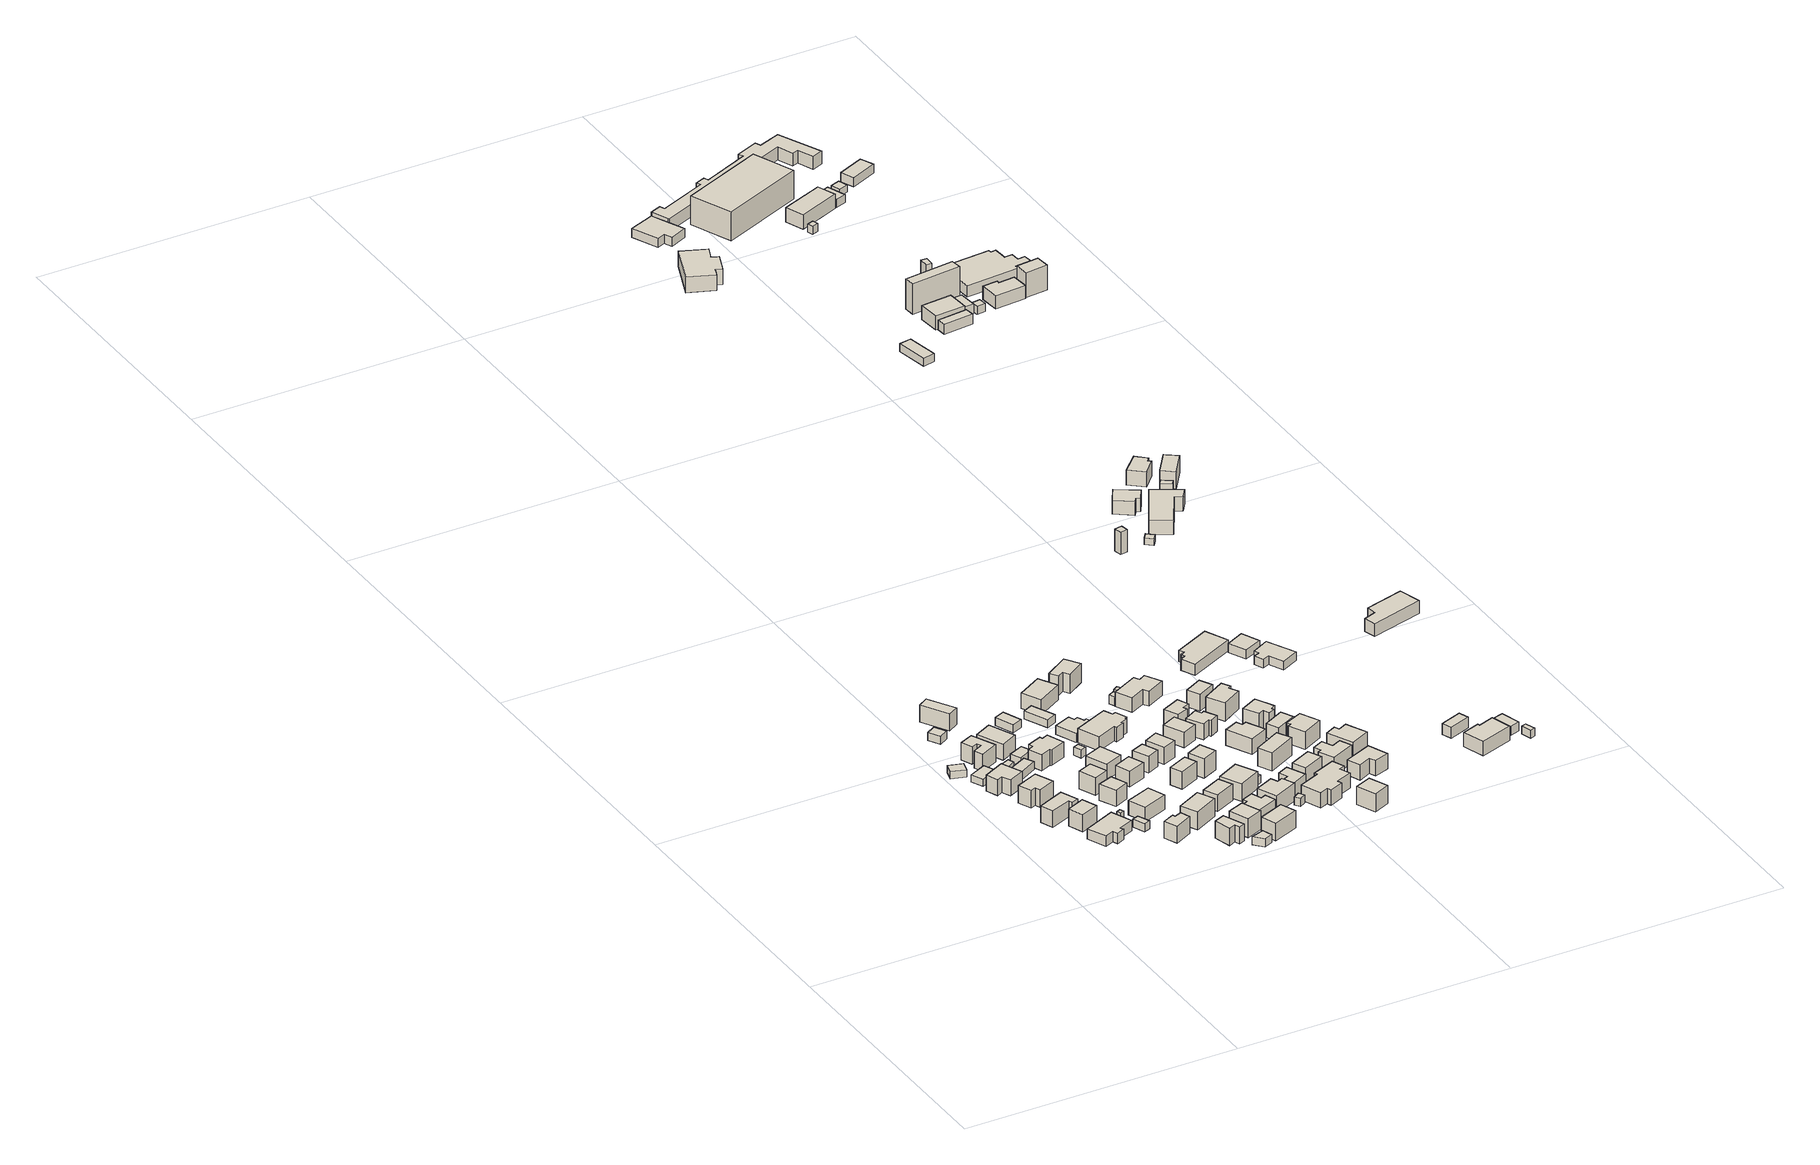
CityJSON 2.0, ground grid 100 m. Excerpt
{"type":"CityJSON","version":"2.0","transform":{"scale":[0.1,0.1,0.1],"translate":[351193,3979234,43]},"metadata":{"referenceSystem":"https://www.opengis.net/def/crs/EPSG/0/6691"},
"CityObjects":{
"building1":{"type":"Building","attributes":{"measuredHeight":2.7},"geometry":[{"type":"Solid","lod":"1","boundaries":[[[[0,1,2,3]],[[2,4,5,3]],[[1,6,4,2]],[[0,7,6,1]],[[3,5,7,0]],[[4,6,7,5]]]]}]},
"building2":{"type":"Building","attributes":{"measuredHeight":7.2},"geometry":[{"type":"Solid","lod":"1","boundaries":[[[[8,9,10,11,12,13]],[[12,14,15,13]],[[11,16,14,12]],[[10,17,16,11]],[[9,18,17,10]],[[8,19,18,9]],[[13,15,19,8]],[[14,16,17,18,19,15]]]]}]},
"building3":{"type":"Building","attributes":{"measuredHeight":2.7},"geometry":[{"type":"Solid","lod":"1","boundaries":[[[[20,21,22,23]],[[22,24,25,23]],[[21,26,24,22]],[[20,27,26,21]],[[23,25,27,20]],[[24,26,27,25]]]]}]},
"building4":{"type":"Building","attributes":{"measuredHeight":7.7},"geometry":[{"type":"Solid","lod":"1","boundaries":[[[[28,29,30,31,32,33]],[[32,34,35,33]],[[31,36,34,32]],[[30,37,36,31]],[[29,38,37,30]],[[28,39,38,29]],[[33,35,39,28]],[[34,36,37,38,39,35]]]]}]},
"building5":{"type":"Building","attributes":{"measuredHeight":7.2},"geometry":[{"type":"Solid","lod":"1","boundaries":[[[[40,41,42,43]],[[42,44,45,43]],[[41,46,44,42]],[[40,47,46,41]],[[43,45,47,40]],[[44,46,47,45]]]]}]},
"building6":{"type":"Building","attributes":{"measuredHeight":7.9},"geometry":[{"type":"Solid","lod":"1","boundaries":[[[[48,49,50,51,52,53]],[[52,54,55,53]],[[51,56,54,52]],[[50,57,56,51]],[[49,58,57,50]],[[48,59,58,49]],[[53,55,59,48]],[[54,56,57,58,59,55]]]]}]},
"building7":{"type":"Building","attributes":{"measuredHeight":5},"geometry":[{"type":"Solid","lod":"1","boundaries":[[[[60,61,62,63,64,65,66,67]],[[66,68,69,67]],[[65,70,68,66]],[[64,71,70,65]],[[63,72,71,64]],[[62,73,72,63]],[[61,74,73,62]],[[60,75,74,61]],[[67,69,75,60]],[[68,70,71,72,73,74,75,69]]]]}]},
"building8":{"type":"Building","attributes":{"measuredHeight":7.9},"geometry":[{"type":"Solid","lod":"1","boundaries":[[[[76,77,78,79,80,81,82,83]],[[82,84,85,83]],[[81,86,84,82]],[[80,87,86,81]],[[79,88,87,80]],[[78,89,88,79]],[[77,90,89,78]],[[76,91,90,77]],[[83,85,91,76]],[[84,86,87,88,89,90,91,85]]]]}]},
"building9":{"type":"Building","attributes":{"measuredHeight":3},"geometry":[{"type":"Solid","lod":"1","boundaries":[[[[92,93,94,95]],[[94,96,97,95]],[[93,98,96,94]],[[92,99,98,93]],[[95,97,99,92]],[[96,98,99,97]]]]}]},
"building10":{"type":"Building","attributes":{"measuredHeight":3},"geometry":[{"type":"Solid","lod":"1","boundaries":[[[[100,101,102,103]],[[102,104,105,103]],[[101,106,104,102]],[[100,107,106,101]],[[103,105,107,100]],[[104,106,107,105]]]]}]},
"building11":{"type":"Building","attributes":{"measuredHeight":3},"geometry":[{"type":"Solid","lod":"1","boundaries":[[[[108,109,110,111]],[[110,112,113,111]],[[109,114,112,110]],[[108,115,114,109]],[[111,113,115,108]],[[112,114,115,113]]]]}]},
"building12":{"type":"Building","attributes":{"measuredHeight":3},"geometry":[{"type":"Solid","lod":"1","boundaries":[[[[116,117,118,119]],[[118,120,121,119]],[[117,122,120,118]],[[116,123,122,117]],[[119,121,123,116]],[[120,122,123,121]]]]}]},
"building13":{"type":"Building","attributes":{"measuredHeight":3},"geometry":[{"type":"Solid","lod":"1","boundaries":[[[[124,125,126,127]],[[126,128,129,127]],[[125,130,128,126]],[[124,131,130,125]],[[127,129,131,124]],[[128,130,131,129]]]]}]},
"building14":{"type":"Building","attributes":{"measuredHeight":8.2},"geometry":[{"type":"Solid","lod":"1","boundaries":[[[[132,133,134,135]],[[134,136,137,135]],[[133,138,136,134]],[[132,139,138,133]],[[135,137,139,132]],[[136,138,139,137]]]]}]},
"building15":{"type":"Building","attributes":{"measuredHeight":7.3},"geometry":[{"type":"Solid","lod":"1","boundaries":[[[[140,141,142,143]],[[142,144,145,143]],[[141,146,144,142]],[[140,147,146,141]],[[143,145,147,140]],[[144,146,147,145]]]]}]},
"building16":{"type":"Building","attributes":{"measuredHeight":3},"geometry":[{"type":"Solid","lod":"1","boundaries":[[[[148,149,150,151]],[[150,152,153,151]],[[149,154,152,150]],[[148,155,154,149]],[[151,153,155,148]],[[152,154,155,153]]]]}]},
"building17":{"type":"Building","attributes":{"measuredHeight":6.3},"geometry":[{"type":"Solid","lod":"1","boundaries":[[[[156,157,158,159,160,161]],[[160,162,163,161]],[[159,164,162,160]],[[158,165,164,159]],[[157,166,165,158]],[[156,167,166,157]],[[161,163,167,156]],[[162,164,165,166,167,163]]]]}]},
"building18":{"type":"Building","attributes":{"measuredHeight":6.1},"geometry":[{"type":"Solid","lod":"1","boundaries":[[[[168,169,170,171]],[[170,172,173,171]],[[169,174,172,170]],[[168,175,174,169]],[[171,173,175,168]],[[172,174,175,173]]]]}]},
"building19":{"type":"Building","attributes":{"measuredHeight":7.3},"geometry":[{"type":"Solid","lod":"1","boundaries":[[[[176,177,178,179]],[[178,180,181,179]],[[177,182,180,178]],[[176,183,182,177]],[[179,181,183,176]],[[180,182,183,181]]]]}]},
"building20":{"type":"Building","attributes":{"measuredHeight":8},"geometry":[{"type":"Solid","lod":"1","boundaries":[[[[184,185,186,187]],[[186,188,189,187]],[[185,190,188,186]],[[184,191,190,185]],[[187,189,191,184]],[[188,190,191,189]]]]}]},
"building21":{"type":"Building","attributes":{"measuredHeight":7.8},"geometry":[{"type":"Solid","lod":"1","boundaries":[[[[192,193,194,195,196,197,198,199,200,201]],[[200,202,203,201]],[[199,204,202,200]],[[198,205,204,199]],[[197,206,205,198]],[[196,207,206,197]],[[195,208,207,196]],[[194,209,208,195]],[[193,210,209,194]],[[192,211,210,193]],[[201,203,211,192]],[[202,204,205,206,207,208,209,210,211,203]]]]}]},
"building22":{"type":"Building","attributes":{"measuredHeight":6.4},"geometry":[{"type":"Solid","lod":"1","boundaries":[[[[212,213,214,215,216,217]],[[216,218,219,217]],[[215,220,218,216]],[[214,221,220,215]],[[213,222,221,214]],[[212,223,222,213]],[[217,219,223,212]],[[218,220,221,222,223,219]]]]}]},
"building23":{"type":"Building","attributes":{"measuredHeight":7.5},"geometry":[{"type":"Solid","lod":"1","boundaries":[[[[224,225,226,227]],[[226,228,229,227]],[[225,230,228,226]],[[224,231,230,225]],[[227,229,231,224]],[[228,230,231,229]]]]}]},
"building24":{"type":"Building","attributes":{"measuredHeight":3},"geometry":[{"type":"Solid","lod":"1","boundaries":[[[[232,233,234,235]],[[234,236,237,235]],[[233,238,236,234]],[[232,239,238,233]],[[235,237,239,232]],[[236,238,239,237]]]]}]},
"building25":{"type":"Building","attributes":{"measuredHeight":5.8},"geometry":[{"type":"Solid","lod":"1","boundaries":[[[[240,241,242,243]],[[242,244,245,243]],[[241,246,244,242]],[[240,247,246,241]],[[243,245,247,240]],[[244,246,247,245]]]]}]},
"building26":{"type":"Building","attributes":{"measuredHeight":3},"geometry":[{"type":"Solid","lod":"1","boundaries":[[[[248,249,250,251]],[[250,252,253,251]],[[249,254,252,250]],[[248,255,254,249]],[[251,253,255,248]],[[252,254,255,253]]]]}]},
"building27":{"type":"Building","attributes":{"measuredHeight":5.8},"geometry":[{"type":"Solid","lod":"1","boundaries":[[[[256,257,258,259]],[[258,260,261,259]],[[257,262,260,258]],[[256,263,262,257]],[[259,261,263,256]],[[260,262,263,261]]]]}]},
"building28":{"type":"Building","attributes":{"measuredHeight":3},"geometry":[{"type":"Solid","lod":"1","boundaries":[[[[264,265,266,267]],[[266,268,269,267]],[[265,270,268,266]],[[264,271,270,265]],[[267,269,271,264]],[[268,270,271,269]]]]}]},
"building29":{"type":"Building","attributes":{"measuredHeight":7},"geometry":[{"type":"Solid","lod":"1","boundaries":[[[[272,273,274,275]],[[274,276,277,275]],[[273,278,276,274]],[[272,279,278,273]],[[275,277,279,272]],[[276,278,279,277]]]]}]},
"building30":{"type":"Building","attributes":{"measuredHeight":3},"geometry":[{"type":"Solid","lod":"1","boundaries":[[[[280,281,282,283]],[[282,284,285,283]],[[281,286,284,282]],[[280,287,286,281]],[[283,285,287,280]],[[284,286,287,285]]]]}]},
"building31":{"type":"Building","attributes":{"measuredHeight":6.1},"geometry":[{"type":"Solid","lod":"1","boundaries":[[[[288,289,290,291]],[[290,292,293,291]],[[289,294,292,290]],[[288,295,294,289]],[[291,293,295,288]],[[292,294,295,293]]]]}]},
"building32":{"type":"Building","attributes":{"measuredHeight":7.4},"geometry":[{"type":"Solid","lod":"1","boundaries":[[[[296,297,298,299]],[[298,300,301,299]],[[297,302,300,298]],[[296,303,302,297]],[[299,301,303,296]],[[300,302,303,301]]]]}]},
"building33":{"type":"Building","attributes":{"measuredHeight":7.9},"geometry":[{"type":"Solid","lod":"1","boundaries":[[[[304,305,306,307]],[[306,308,309,307]],[[305,310,308,306]],[[304,311,310,305]],[[307,309,311,304]],[[308,310,311,309]]]]}]},
"building34":{"type":"Building","attributes":{"measuredHeight":7.3},"geometry":[{"type":"Solid","lod":"1","boundaries":[[[[312,313,314,315]],[[314,316,317,315]],[[313,318,316,314]],[[312,319,318,313]],[[315,317,319,312]],[[316,318,319,317]]]]}]},
"building35":{"type":"Building","attributes":{"measuredHeight":3.4},"geometry":[{"type":"Solid","lod":"1","boundaries":[[[[320,321,322,323,324,325,326,327,328,329]],[[328,330,331,329]],[[327,332,330,328]],[[326,333,332,327]],[[325,334,333,326]],[[324,335,334,325]],[[323,336,335,324]],[[322,337,336,323]],[[321,338,337,322]],[[320,339,338,321]],[[329,331,339,320]],[[330,332,333,334,335,336,337,338,339,331]]]]}]},
"building36":{"type":"Building","attributes":{"measuredHeight":7.4},"geometry":[{"type":"Solid","lod":"1","boundaries":[[[[340,341,342,343,344,345,346,347]],[[346,348,349,347]],[[345,350,348,346]],[[344,351,350,345]],[[343,352,351,344]],[[342,353,352,343]],[[341,354,353,342]],[[340,355,354,341]],[[347,349,355,340]],[[348,350,351,352,353,354,355,349]]]]}]},
"building37":{"type":"Building","attributes":{"measuredHeight":7.2},"geometry":[{"type":"Solid","lod":"1","boundaries":[[[[356,357,358,359,360,361,362,363,364,365,366,367]],[[366,368,369,367]],[[365,370,368,366]],[[364,371,370,365]],[[363,372,371,364]],[[362,373,372,363]],[[361,374,373,362]],[[360,375,374,361]],[[359,376,375,360]],[[358,377,376,359]],[[357,378,377,358]],[[356,379,378,357]],[[367,369,379,356]],[[368,370,371,372,373,374,375,376,377,378,379,369]]]]}]},
"building38":{"type":"Building","attributes":{"measuredHeight":7.6},"geometry":[{"type":"Solid","lod":"1","boundaries":[[[[380,381,382,383]],[[382,384,385,383]],[[381,386,384,382]],[[380,387,386,381]],[[383,385,387,380]],[[384,386,387,385]]]]}]},
"building39":{"type":"Building","attributes":{"measuredHeight":6.4},"geometry":[{"type":"Solid","lod":"1","boundaries":[[[[388,389,390,391]],[[390,392,393,391]],[[389,394,392,390]],[[388,395,394,389]],[[391,393,395,388]],[[392,394,395,393]]]]}]},
"building40":{"type":"Building","attributes":{"measuredHeight":8.6},"geometry":[{"type":"Solid","lod":"1","boundaries":[[[[396,397,398,399]],[[398,400,401,399]],[[397,402,400,398]],[[396,403,402,397]],[[399,401,403,396]],[[400,402,403,401]]]]}]},
"building41":{"type":"Building","attributes":{"measuredHeight":7.6},"geometry":[{"type":"Solid","lod":"1","boundaries":[[[[404,405,406,407]],[[406,408,409,407]],[[405,410,408,406]],[[404,411,410,405]],[[407,409,411,404]],[[408,410,411,409]]]]}]},
"building42":{"type":"Building","attributes":{"measuredHeight":7.7},"geometry":[{"type":"Solid","lod":"1","boundaries":[[[[412,413,414,415,416,417]],[[416,418,419,417]],[[415,420,418,416]],[[414,421,420,415]],[[413,422,421,414]],[[412,423,422,413]],[[417,419,423,412]],[[418,420,421,422,423,419]]]]}]},
"building43":{"type":"Building","attributes":{"measuredHeight":3},"geometry":[{"type":"Solid","lod":"1","boundaries":[[[[424,425,426,427]],[[426,428,429,427]],[[425,430,428,426]],[[424,431,430,425]],[[427,429,431,424]],[[428,430,431,429]]]]}]},
"building44":{"type":"Building","attributes":{"measuredHeight":3},"geometry":[{"type":"Solid","lod":"1","boundaries":[[[[432,433,434,435]],[[434,436,437,435]],[[433,438,436,434]],[[432,439,438,433]],[[435,437,439,432]],[[436,438,439,437]]]]}]},
"building45":{"type":"Building","attributes":{"measuredHeight":8},"geometry":[{"type":"Solid","lod":"1","boundaries":[[[[440,441,442,443,444,445]],[[444,446,447,445]],[[443,448,446,444]],[[442,449,448,443]],[[441,450,449,442]],[[440,451,450,441]],[[445,447,451,440]],[[446,448,449,450,451,447]]]]}]},
"building46":{"type":"Building","attributes":{"measuredHeight":5.7},"geometry":[{"type":"Solid","lod":"1","boundaries":[[[[452,453,454,455]],[[454,456,457,455]],[[453,458,456,454]],[[452,459,458,453]],[[455,457,459,452]],[[456,458,459,457]]]]}]},
"building47":{"type":"Building","attributes":{"measuredHeight":3.3},"geometry":[{"type":"Solid","lod":"1","boundaries":[[[[460,461,462,463]],[[462,464,465,463]],[[461,466,464,462]],[[460,467,466,461]],[[463,465,467,460]],[[464,466,467,465]]]]}]},
"building48":{"type":"Building","attributes":{"measuredHeight":7.1},"geometry":[{"type":"Solid","lod":"1","boundaries":[[[[468,469,470,471,472,473]],[[472,474,475,473]],[[471,476,474,472]],[[470,477,476,471]],[[469,478,477,470]],[[468,479,478,469]],[[473,475,479,468]],[[474,476,477,478,479,475]]]]}]},
"building49":{"type":"Building","attributes":{"measuredHeight":4},"geometry":[{"type":"Solid","lod":"1","boundaries":[[[[480,481,482,483]],[[482,484,485,483]],[[481,486,484,482]],[[480,487,486,481]],[[483,485,487,480]],[[484,486,487,485]]]]}]},
"building50":{"type":"Building","attributes":{"measuredHeight":6},"geometry":[{"type":"Solid","lod":"1","boundaries":[[[[488,489,490,491,492,493]],[[492,494,495,493]],[[491,496,494,492]],[[490,497,496,491]],[[489,498,497,490]],[[488,499,498,489]],[[493,495,499,488]],[[494,496,497,498,499,495]]]]}]},
"building51":{"type":"Building","attributes":{"measuredHeight":7.6},"geometry":[{"type":"Solid","lod":"1","boundaries":[[[[500,501,502,503,504,505,506,507]],[[506,508,509,507]],[[505,510,508,506]],[[504,511,510,505]],[[503,512,511,504]],[[502,513,512,503]],[[501,514,513,502]],[[500,515,514,501]],[[507,509,515,500]],[[508,510,511,512,513,514,515,509]]]]}]},
"building52":{"type":"Building","attributes":{"measuredHeight":5.9},"geometry":[{"type":"Solid","lod":"1","boundaries":[[[[516,517,518,519,520,521,522,523]],[[522,524,525,523]],[[521,526,524,522]],[[520,527,526,521]],[[519,528,527,520]],[[518,529,528,519]],[[517,530,529,518]],[[516,531,530,517]],[[523,525,531,516]],[[524,526,527,528,529,530,531,525]]]]}]},
"building53":{"type":"Building","attributes":{"measuredHeight":8.4},"geometry":[{"type":"Solid","lod":"1","boundaries":[[[[532,533,534,535,536,537,538,539,540,541,542,543]],[[542,544,545,543]],[[541,546,544,542]],[[540,547,546,541]],[[539,548,547,540]],[[538,549,548,539]],[[537,550,549,538]],[[536,551,550,537]],[[535,552,551,536]],[[534,553,552,535]],[[533,554,553,534]],[[532,555,554,533]],[[543,545,555,532]],[[544,546,547,548,549,550,551,552,553,554,555,545]]]]}]},
"building54":{"type":"Building","attributes":{"measuredHeight":7.2},"geometry":[{"type":"Solid","lod":"1","boundaries":[[[[556,557,558,559]],[[558,560,561,559]],[[557,562,560,558]],[[556,563,562,557]],[[559,561,563,556]],[[560,562,563,561]]]]}]},
"building55":{"type":"Building","attributes":{"measuredHeight":7.6},"geometry":[{"type":"Solid","lod":"1","boundaries":[[[[564,565,566,567]],[[566,568,569,567]],[[565,570,568,566]],[[564,571,570,565]],[[567,569,571,564]],[[568,570,571,569]]]]}]},
"building56":{"type":"Building","attributes":{"measuredHeight":7.3},"geometry":[{"type":"Solid","lod":"1","boundaries":[[[[572,573,574,575,576,577]],[[576,578,579,577]],[[575,580,578,576]],[[574,581,580,575]],[[573,582,581,574]],[[572,583,582,573]],[[577,579,583,572]],[[578,580,581,582,583,579]]]]}]},
"building57":{"type":"Building","attributes":{"measuredHeight":7.6},"geometry":[{"type":"Solid","lod":"1","boundaries":[[[[584,585,586,587]],[[586,588,589,587]],[[585,590,588,586]],[[584,591,590,585]],[[587,589,591,584]],[[588,590,591,589]]]]}]},
"building58":{"type":"Building","attributes":{"measuredHeight":2.9},"geometry":[{"type":"Solid","lod":"1","boundaries":[[[[592,593,594,595]],[[594,596,597,595]],[[593,598,596,594]],[[592,599,598,593]],[[595,597,599,592]],[[596,598,599,597]]]]}]},
"building59":{"type":"Building","attributes":{"measuredHeight":6.2},"geometry":[{"type":"Solid","lod":"1","boundaries":[[[[600,601,602,603]],[[602,604,605,603]],[[601,606,604,602]],[[600,607,606,601]],[[603,605,607,600]],[[604,606,607,605]]]]}]},
"building60":{"type":"Building","attributes":{"measuredHeight":7.8},"geometry":[{"type":"Solid","lod":"1","boundaries":[[[[608,609,610,611,612,613]],[[612,614,615,613]],[[611,616,614,612]],[[610,617,616,611]],[[609,618,617,610]],[[608,619,618,609]],[[613,615,619,608]],[[614,616,617,618,619,615]]]]}]},
"building61":{"type":"Building","attributes":{"measuredHeight":8.2},"geometry":[{"type":"Solid","lod":"1","boundaries":[[[[620,621,622,623,624,625,626,627]],[[626,628,629,627]],[[625,630,628,626]],[[624,631,630,625]],[[623,632,631,624]],[[622,633,632,623]],[[621,634,633,622]],[[620,635,634,621]],[[627,629,635,620]],[[628,630,631,632,633,634,635,629]]]]}]},
"building62":{"type":"Building","attributes":{"measuredHeight":8.3},"geometry":[{"type":"Solid","lod":"1","boundaries":[[[[636,637,638,639,640,641,642,643]],[[642,644,645,643]],[[641,646,644,642]],[[640,647,646,641]],[[639,648,647,640]],[[638,649,648,639]],[[637,650,649,638]],[[636,651,650,637]],[[643,645,651,636]],[[644,646,647,648,649,650,651,645]]]]}]},
"building63":{"type":"Building","attributes":{"measuredHeight":5.3},"geometry":[{"type":"Solid","lod":"1","boundaries":[[[[652,653,654,655]],[[654,656,657,655]],[[653,658,656,654]],[[652,659,658,653]],[[655,657,659,652]],[[656,658,659,657]]]]}]},
"building64":{"type":"Building","attributes":{"measuredHeight":8.4},"geometry":[{"type":"Solid","lod":"1","boundaries":[[[[660,661,662,663,664,665]],[[664,666,667,665]],[[663,668,666,664]],[[662,669,668,663]],[[661,670,669,662]],[[660,671,670,661]],[[665,667,671,660]],[[666,668,669,670,671,667]]]]}]},
"building65":{"type":"Building","attributes":{"measuredHeight":6.9},"geometry":[{"type":"Solid","lod":"1","boundaries":[[[[672,673,674,675,676,677]],[[676,678,679,677]],[[675,680,678,676]],[[674,681,680,675]],[[673,682,681,674]],[[672,683,682,673]],[[677,679,683,672]],[[678,680,681,682,683,679]]]]}]},
"building66":{"type":"Building","attributes":{"measuredHeight":7.8},"geometry":[{"type":"Solid","lod":"1","boundaries":[[[[684,685,686,687,688,689]],[[688,690,691,689]],[[687,692,690,688]],[[686,693,692,687]],[[685,694,693,686]],[[684,695,694,685]],[[689,691,695,684]],[[690,692,693,694,695,691]]]]}]},
"building67":{"type":"Building","attributes":{"measuredHeight":5.6},"geometry":[{"type":"Solid","lod":"1","boundaries":[[[[696,697,698,699,700,701,702,703]],[[702,704,705,703]],[[701,706,704,702]],[[700,707,706,701]],[[699,708,707,700]],[[698,709,708,699]],[[697,710,709,698]],[[696,711,710,697]],[[703,705,711,696]],[[704,706,707,708,709,710,711,705]]]]}]},
"building68":{"type":"Building","attributes":{"measuredHeight":4.1},"geometry":[{"type":"Solid","lod":"1","boundaries":[[[[712,713,714,715]],[[714,716,717,715]],[[713,718,716,714]],[[712,719,718,713]],[[715,717,719,712]],[[716,718,719,717]]]]}]},
"building69":{"type":"Building","attributes":{"measuredHeight":3.5},"geometry":[{"type":"Solid","lod":"1","boundaries":[[[[720,721,722,723,724,725,726,727]],[[726,728,729,727]],[[725,730,728,726]],[[724,731,730,725]],[[723,732,731,724]],[[722,733,732,723]],[[721,734,733,722]],[[720,735,734,721]],[[727,729,735,720]],[[728,730,731,732,733,734,735,729]]]]}]},
"building70":{"type":"Building","attributes":{"measuredHeight":4.9},"geometry":[{"type":"Solid","lod":"1","boundaries":[[[[736,737,738,739]],[[738,740,741,739]],[[737,742,740,738]],[[736,743,742,737]],[[739,741,743,736]],[[740,742,743,741]]]]}]},
"building71":{"type":"Building","attributes":{"measuredHeight":7.4},"geometry":[{"type":"Solid","lod":"1","boundaries":[[[[744,745,746,747,748,749]],[[748,750,751,749]],[[747,752,750,748]],[[746,753,752,747]],[[745,754,753,746]],[[744,755,754,745]],[[749,751,755,744]],[[750,752,753,754,755,751]]]]}]},
"building72":{"type":"Building","attributes":{"measuredHeight":8.3},"geometry":[{"type":"Solid","lod":"1","boundaries":[[[[756,757,758,759]],[[758,760,761,759]],[[757,762,760,758]],[[756,763,762,757]],[[759,761,763,756]],[[760,762,763,761]]]]}]},
"building73":{"type":"Building","attributes":{"measuredHeight":4.1},"geometry":[{"type":"Solid","lod":"1","boundaries":[[[[764,765,766,767]],[[766,768,769,767]],[[765,770,768,766]],[[764,771,770,765]],[[767,769,771,764]],[[768,770,771,769]]]]}]},
"building74":{"type":"Building","attributes":{"measuredHeight":3},"geometry":[{"type":"Solid","lod":"1","boundaries":[[[[772,773,774,775]],[[774,776,777,775]],[[773,778,776,774]],[[772,779,778,773]],[[775,777,779,772]],[[776,778,779,777]]]]}]},
"building75":{"type":"Building","attributes":{"measuredHeight":2.5},"geometry":[{"type":"Solid","lod":"1","boundaries":[[[[780,781,782,783]],[[782,784,785,783]],[[781,786,784,782]],[[780,787,786,781]],[[783,785,787,780]],[[784,786,787,785]]]]}]},
"building76":{"type":"Building","attributes":{"measuredHeight":7.2},"geometry":[{"type":"Solid","lod":"1","boundaries":[[[[788,789,790,791,792,793]],[[792,794,795,793]],[[791,796,794,792]],[[790,797,796,791]],[[789,798,797,790]],[[788,799,798,789]],[[793,795,799,788]],[[794,796,797,798,799,795]]]]}]},
"building77":{"type":"Building","attributes":{"measuredHeight":7.9},"geometry":[{"type":"Solid","lod":"1","boundaries":[[[[800,801,802,803,804,805]],[[804,806,807,805]],[[803,808,806,804]],[[802,809,808,803]],[[801,810,809,802]],[[800,811,810,801]],[[805,807,811,800]],[[806,808,809,810,811,807]]]]}]},
"building78":{"type":"Building","attributes":{"measuredHeight":6},"geometry":[{"type":"Solid","lod":"1","boundaries":[[[[812,813,814,815,816,817]],[[816,818,819,817]],[[815,820,818,816]],[[814,821,820,815]],[[813,822,821,814]],[[812,823,822,813]],[[817,819,823,812]],[[818,820,821,822,823,819]]]]}]},
"building79":{"type":"Building","attributes":{"measuredHeight":7.9},"geometry":[{"type":"Solid","lod":"1","boundaries":[[[[824,825,826,827,828,829,830,831]],[[830,832,833,831]],[[829,834,832,830]],[[828,835,834,829]],[[827,836,835,828]],[[826,837,836,827]],[[825,838,837,826]],[[824,839,838,825]],[[831,833,839,824]],[[832,834,835,836,837,838,839,833]]]]}]},
"building80":{"type":"Building","attributes":{"measuredHeight":7.7},"geometry":[{"type":"Solid","lod":"1","boundaries":[[[[840,841,842,843,844,845]],[[844,846,847,845]],[[843,848,846,844]],[[842,849,848,843]],[[841,850,849,842]],[[840,851,850,841]],[[845,847,851,840]],[[846,848,849,850,851,847]]]]}]},
"building81":{"type":"Building","attributes":{"measuredHeight":3.1},"geometry":[{"type":"Solid","lod":"1","boundaries":[[[[852,853,854,855]],[[854,856,857,855]],[[853,858,856,854]],[[852,859,858,853]],[[855,857,859,852]],[[856,858,859,857]]]]}]},
"building82":{"type":"Building","attributes":{"measuredHeight":3.4},"geometry":[{"type":"Solid","lod":"1","boundaries":[[[[860,861,862,863,864,865,866,867]],[[866,868,869,867]],[[865,870,868,866]],[[864,871,870,865]],[[863,872,871,864]],[[862,873,872,863]],[[861,874,873,862]],[[860,875,874,861]],[[867,869,875,860]],[[868,870,871,872,873,874,875,869]]]]}]},
"building83":{"type":"Building","attributes":{"measuredHeight":3},"geometry":[{"type":"Solid","lod":"1","boundaries":[[[[876,877,878,879]],[[878,880,881,879]],[[877,882,880,878]],[[876,883,882,877]],[[879,881,883,876]],[[880,882,883,881]]]]}]},
"building84":{"type":"Building","attributes":{"measuredHeight":6.3},"geometry":[{"type":"Solid","lod":"1","boundaries":[[[[884,885,886,887]],[[886,888,889,887]],[[885,890,888,886]],[[884,891,890,885]],[[887,889,891,884]],[[888,890,891,889]]]]}]},
"building85":{"type":"Building","attributes":{"measuredHeight":4.2},"geometry":[{"type":"Solid","lod":"1","boundaries":[[[[892,893,894,895]],[[894,896,897,895]],[[893,898,896,894]],[[892,899,898,893]],[[895,897,899,892]],[[896,898,899,897]]]]}]},
"building86":{"type":"Building","attributes":{"measuredHeight":7.7},"geometry":[{"type":"Solid","lod":"1","boundaries":[[[[900,901,902,903]],[[902,904,905,903]],[[901,906,904,902]],[[900,907,906,901]],[[903,905,907,900]],[[904,906,907,905]]]]}]},
"building87":{"type":"Building","attributes":{"measuredHeight":10.7},"geometry":[{"type":"Solid","lod":"1","boundaries":[[[[908,909,910,911]],[[910,912,913,911]],[[909,914,912,910]],[[908,915,914,909]],[[911,913,915,908]],[[912,914,915,913]]]]}]},
"building88":{"type":"Building","attributes":{"measuredHeight":13.5},"geometry":[{"type":"Solid","lod":"1","boundaries":[[[[916,917,918,919]],[[918,920,921,919]],[[917,922,920,918]],[[916,923,922,917]],[[919,921,923,916]],[[920,922,923,921]]]]}]},
"building89":{"type":"Building","attributes":{"measuredHeight":3.7},"geometry":[{"type":"Solid","lod":"1","boundaries":[[[[924,925,926,927]],[[926,928,929,927]],[[925,930,928,926]],[[924,931,930,925]],[[927,929,931,924]],[[928,930,931,929]]]]}]},
"building90":{"type":"Building","attributes":{"measuredHeight":3},"geometry":[{"type":"Solid","lod":"1","boundaries":[[[[932,933,934,935]],[[934,936,937,935]],[[933,938,936,934]],[[932,939,938,933]],[[935,937,939,932]],[[936,938,939,937]]]]}]},
"building91":{"type":"Building","attributes":{"measuredHeight":3.1},"geometry":[{"type":"Solid","lod":"1","boundaries":[[[[940,941,942,943]],[[942,944,945,943]],[[941,946,944,942]],[[940,947,946,941]],[[943,945,947,940]],[[944,946,947,945]]]]}]},
"building92":{"type":"Building","attributes":{"measuredHeight":6.3},"geometry":[{"type":"Solid","lod":"1","boundaries":[[[[948,949,950,951,952,953,954,955,956,957,958,959,960,961,862,861,860,962,963]],[[962,964,965,963]],[[860,966,964,962]],[[861,967,966,860]],[[862,968,967,861]],[[961,969,968,862]],[[960,970,969,961]],[[959,971,970,960]],[[958,972,971,959]],[[957,973,972,958]],[[956,974,973,957]],[[955,975,974,956]],[[954,976,975,955]],[[953,977,976,954]],[[952,978,977,953]],[[951,979,978,952]],[[950,980,979,951]],[[949,981,980,950]],[[948,982,981,949]],[[963,965,982,948]],[[964,966,967,968,969,970,971,972,973,974,975,976,977,978,979,980,981,982,965]]]]}]},
"building93":{"type":"Building","attributes":{"measuredHeight":7.3},"geometry":[{"type":"Solid","lod":"1","boundaries":[[[[983,984,985,986]],[[985,987,988,986]],[[984,989,987,985]],[[983,990,989,984]],[[986,988,990,983]],[[987,989,990,988]]]]}]},
"building94":{"type":"Building","attributes":{"measuredHeight":5.4},"geometry":[{"type":"Solid","lod":"1","boundaries":[[[[991,992,993,994]],[[993,995,996,994]],[[992,997,995,993]],[[991,998,997,992]],[[994,996,998,991]],[[995,997,998,996]]]]}]},
"building95":{"type":"Building","attributes":{"measuredHeight":6.5},"geometry":[{"type":"Solid","lod":"1","boundaries":[[[[999,1000,1001,1002,1003,1004]],[[1003,1005,1006,1004]],[[1002,1007,1005,1003]],[[1001,1008,1007,1002]],[[1000,1009,1008,1001]],[[999,1010,1009,1000]],[[1004,1006,1010,999]],[[1005,1007,1008,1009,1010,1006]]]]}]},
"building96":{"type":"Building","attributes":{"measuredHeight":3},"geometry":[{"type":"Solid","lod":"1","boundaries":[[[[1011,1012,1013,1014]],[[1013,1015,1016,1014]],[[1012,1017,1015,1013]],[[1011,1018,1017,1012]],[[1014,1016,1018,1011]],[[1015,1017,1018,1016]]]]}]},
"building97":{"type":"Building","attributes":{"measuredHeight":5.6},"geometry":[{"type":"Solid","lod":"1","boundaries":[[[[1019,1020,1021,1022,1023,1024,1025,1026,1027,1028,1029,1030]],[[1029,1031,1032,1030]],[[1028,1033,1031,1029]],[[1027,1034,1033,1028]],[[1026,1035,1034,1027]],[[1025,1036,1035,1026]],[[1024,1037,1036,1025]],[[1023,1038,1037,1024]],[[1022,1039,1038,1023]],[[1021,1040,1039,1022]],[[1020,1041,1040,1021]],[[1019,1042,1041,1020]],[[1030,1032,1042,1019]],[[1031,1033,1034,1035,1036,1037,1038,1039,1040,1041,1042,1032]]]]}]},
"building98":{"type":"Building","attributes":{"measuredHeight":9.2},"geometry":[{"type":"Solid","lod":"1","boundaries":[[[[1043,1044,1045,1046]],[[1045,1047,1048,1046]],[[1044,1049,1047,1045]],[[1043,1050,1049,1044]],[[1046,1048,1050,1043]],[[1047,1049,1050,1048]]]]}]},
"building99":{"type":"Building","attributes":{"measuredHeight":2.6},"geometry":[{"type":"Solid","lod":"1","boundaries":[[[[1051,1052,1053,1054]],[[1053,1055,1056,1054]],[[1052,1057,1055,1053]],[[1051,1058,1057,1052]],[[1054,1056,1058,1051]],[[1055,1057,1058,1056]]]]}]},
"building100":{"type":"Building","attributes":{"measuredHeight":3.4},"geometry":[{"type":"Solid","lod":"1","boundaries":[[[[1059,1060,1061,1062]],[[1061,1063,1064,1062]],[[1060,1065,1063,1061]],[[1059,1066,1065,1060]],[[1062,1064,1066,1059]],[[1063,1065,1066,1064]]]]}]}
},
"vertices":[
[67,889,18],[56,850,18],[5,865,18],[16,904,18],[5,865,45],[16,904,45],[56,850,45],[67,889,45],
[122,488,21],[220,529,21],[246,467,21],[221,457,21],[215,471,21],[140,441,21],[215,471,82],[140,441,82],[221,457,82],[246,467,82],[220,529,82],[122,488,82],
[114,841,21],[134,798,21],[71,769,21],[51,812,21],[71,769,48],[51,812,48],[134,798,48],[114,841,48],
[142,777,22],[176,702,22],[118,675,22],[103,705,22],[83,695,22],[65,739,22],[83,695,81],[65,739,81],[103,705,81],[118,675,81],[176,702,81],[142,777,81],
[189,424,21],[254,452,21],[276,397,21],[210,370,21],[276,397,85],[210,370,85],[254,452,85],[189,424,85],
[228,594,22],[165,566,22],[157,585,22],[138,577,22],[117,624,22],[199,660,22],[117,624,87],[199,660,87],[138,577,87],[157,585,87],[165,566,87],[228,594,87],
[318,378,19],[350,302,19],[296,279,19],[302,267,19],[273,254,19],[265,273,19],[232,258,19],[202,327,19],[232,258,58],[202,327,58],[265,273,58],[273,254,58],[302,267,58],[296,279,58],[350,302,58],[318,378,58],
[141,970,20],[181,882,20],[116,851,20],[102,883,20],[139,902,20],[131,917,20],[108,906,20],[91,947,20],[108,906,84],[91,947,84],[131,917,84],[139,902,84],[102,883,84],[116,851,84],[181,882,84],[141,970,84],
[97,1133,12],[121,1092,12],[88,1073,12],[64,1114,12],[88,1073,42],[64,1114,42],[121,1092,42],[97,1133,42],
[196,829,22],[205,807,22],[176,789,22],[163,815,22],[176,789,52],[163,815,52],[205,807,52],[196,829,52],
[245,813,21],[263,779,21],[197,742,21],[178,780,21],[197,742,51],[178,780,51],[263,779,51],[245,813,51],
[356,388,21],[362,375,21],[348,368,21],[342,383,21],[348,368,51],[342,383,51],[362,375,51],[356,388,51],
[388,329,19],[406,285,19],[383,276,19],[365,320,19],[383,276,49],[365,320,49],[406,285,49],[388,329,49],
[191,1152,13],[153,1129,13],[96,1225,13],[133,1248,13],[96,1225,76],[133,1248,76],[153,1129,76],[191,1152,76],
[227,1008,18],[270,912,18],[208,882,18],[166,977,18],[208,882,77],[166,977,77],[270,912,77],[227,1008,77],
[274,882,20],[291,846,20],[238,822,20],[221,858,20],[238,822,50],[221,858,50],[291,846,50],[274,882,50],
[459,229,21],[463,219,21],[489,229,21],[502,193,21],[438,161,21],[416,209,21],[438,161,84],[416,209,84],[502,193,84],[489,229,84],[463,219,84],[459,229,84],
[406,533,22],[431,475,22],[378,452,22],[350,512,22],[378,452,82],[350,512,82],[431,475,82],[406,533,82],
[381,625,23],[407,563,23],[354,541,23],[328,603,23],[354,541,89],[328,603,89],[407,563,89],[381,625,89],
[414,327,20],[389,391,20],[481,427,20],[506,363,20],[481,427,74],[506,363,74],[389,391,74],[414,327,74],
[330,860,20],[334,850,20],[357,860,20],[382,798,20],[324,774,20],[321,779,20],[281,762,20],[261,813,20],[282,822,20],[276,838,20],[282,822,79],[276,838,79],[261,813,79],[281,762,79],[321,779,79],[324,774,79],[382,798,79],[357,860,79],[334,850,79],[330,860,79],
[597,145,21],[630,67,21],[609,59,21],[600,78,21],[576,65,21],[558,129,21],[576,65,85],[558,129,85],[600,78,85],[609,59,85],[630,67,85],[597,145,85],
[622,244,22],[534,199,22],[504,259,22],[592,304,22],[504,259,89],[592,304,89],[534,199,89],[622,244,89],
[329,1096,18],[357,1027,18],[319,1011,18],[291,1080,18],[319,1011,48],[291,1080,48],[357,1027,48],[329,1096,48],
[469,715,21],[500,637,21],[432,609,21],[400,687,21],[432,609,80],[400,687,80],[500,637,80],[469,715,80],
[439,805,20],[451,776,20],[429,767,20],[417,796,20],[429,767,50],[417,796,50],[451,776,50],[439,805,50],
[518,618,21],[542,561,21],[476,535,21],[455,591,21],[476,535,79],[455,591,79],[542,561,79],[518,618,79],
[687,50,23],[700,13,23],[668,1,23],[639,33,23],[668,1,53],[639,33,53],[700,13,53],[687,50,53],
[682,175,21],[711,104,21],[651,79,21],[622,151,21],[651,79,91],[622,151,91],[711,104,91],[682,175,91],
[427,1086,18],[466,1001,18],[430,985,18],[391,1070,18],[430,985,48],[391,1070,48],[466,1001,48],[427,1086,48],
[694,350,23],[719,300,23],[644,264,23],[620,314,23],[644,264,84],[620,314,84],[719,300,84],[694,350,84],
[591,659,21],[616,602,21],[570,581,21],[544,639,21],[570,581,82],[544,639,82],[616,602,82],[591,659,82],
[694,71,24],[787,109,24],[809,52,24],[715,15,24],[809,52,89],[715,15,89],[787,109,89],[694,71,89],
[594,483,22],[665,516,22],[685,472,22],[614,440,22],[685,472,87],[614,440,87],[665,516,87],[594,483,87],
[491,959,20],[500,937,20],[514,943,20],[525,917,20],[535,921,20],[541,907,20],[584,924,20],[590,911,20],[462,859,20],[431,934,20],[462,859,54],[431,934,54],[590,911,54],[584,924,54],[541,907,54],[535,921,54],[525,917,54],[514,943,54],[500,937,54],[491,959,54],
[791,152,22],[712,119,22],[687,176,22],[706,184,22],[699,201,22],[742,219,22],[757,182,22],[776,190,22],[757,182,84],[776,190,84],[742,219,84],[699,201,84],[706,184,84],[687,176,84],[712,119,84],[791,152,84],
[592,911,20],[607,878,20],[619,883,20],[637,841,20],[629,837,20],[631,831,20],[606,820,20],[609,812,20],[577,799,20],[573,808,20],[501,777,20],[467,856,20],[501,777,73],[467,856,73],[573,808,73],[577,799,73],[609,812,73],[606,820,73],[631,831,73],[629,837,73],[637,841,73],[619,883,73],[607,878,73],[592,911,73],
[504,1182,19],[542,1115,19],[450,1062,19],[414,1130,19],[450,1062,75],[414,1130,75],[542,1115,75],[504,1182,75],
[660,694,20],[691,624,20],[640,602,20],[611,670,20],[640,602,84],[611,670,84],[691,624,84],[660,694,84],
[785,399,22],[824,325,22],[742,283,22],[703,357,22],[742,283,86],[703,357,86],[824,325,86],[785,399,86],
[766,493,21],[708,466,21],[682,522,21],[740,549,21],[682,522,93],[740,549,93],[708,466,93],[766,493,93],
[838,263,22],[849,239,22],[870,248,22],[891,202,22],[803,162,22],[771,233,22],[803,162,88],[771,233,88],[891,202,88],[870,248,88],[849,239,88],[838,263,88],
[898,191,25],[910,171,25],[887,157,25],[874,176,25],[887,157,55],[874,176,55],[910,171,55],[898,191,55],
[838,380,23],[850,350,23],[835,344,23],[822,374,23],[835,344,53],[822,374,53],[850,350,53],[838,380,53],
[656,1169,21],[593,1128,21],[578,1151,21],[555,1136,21],[536,1165,21],[621,1221,21],[536,1165,93],[621,1221,93],[555,1136,93],[578,1151,93],[593,1128,93],[656,1169,93],
[766,761,20],[801,686,20],[746,661,20],[711,735,20],[746,661,77],[711,735,77],[801,686,77],[766,761,77],
[689,1020,24],[699,1001,24],[677,989,24],[667,1008,24],[677,989,57],[667,1008,57],[699,1001,57],[689,1020,57],
[919,304,25],[951,237,25],[892,209,25],[875,245,25],[894,254,25],[879,285,25],[894,254,85],[879,285,85],[875,245,85],[892,209,85],[951,237,85],[919,304,85],
[709,1031,24],[720,1015,24],[703,1004,24],[692,1020,24],[703,1004,64],[692,1020,64],[720,1015,64],[709,1031,64],
[822,839,22],[840,799,22],[815,788,22],[821,773,22],[779,757,22],[754,808,22],[779,757,83],[754,808,83],[821,773,83],[815,788,83],[840,799,83],[822,839,83],
[770,1031,25],[781,1011,25],[806,1025,25],[838,967,25],[771,931,25],[758,951,25],[705,924,25],[675,982,25],[705,924,80],[675,982,80],[758,951,80],[771,931,80],[838,967,80],[806,1025,80],[781,1011,80],[770,1031,80],
[840,757,21],[852,735,21],[862,740,21],[886,696,21],[854,678,21],[850,686,21],[823,672,21],[791,730,21],[823,672,80],[791,730,80],[850,686,80],[854,678,80],[886,696,80],[862,740,80],[852,735,80],[840,757,80],
[1066,269,25],[1085,224,25],[1064,216,25],[1080,178,25],[1021,153,25],[1027,138,25],[976,116,25],[969,131,25],[938,118,25],[908,191,25],[985,223,25],[981,234,25],[985,223,82],[981,234,82],[908,191,82],[938,118,82],[969,131,82],[976,116,82],[1027,138,82],[1021,153,82],[1080,178,82],[1064,216,82],[1085,224,82],[1066,269,82],
[944,312,25],[1022,349,25],[1045,300,25],[966,264,25],[1045,300,89],[966,264,89],[1022,349,89],[944,312,89],
[891,443,24],[990,495,24],[1017,445,24],[917,393,24],[1017,445,92],[917,393,92],[990,495,92],[891,443,92],
[918,629,23],[929,608,23],[945,614,23],[979,547,23],[912,514,23],[867,605,23],[912,514,81],[867,605,81],[979,547,81],[945,614,81],[929,608,81],[918,629,81],
[1108,105,25],[1138,36,25],[1078,10,25],[1048,80,25],[1078,10,93],[1048,80,93],[1138,36,93],[1108,105,93],
[943,661,22],[961,625,22],[943,616,22],[925,652,22],[943,616,52],[925,652,52],[961,625,52],[943,661,52],
[939,906,23],[963,861,23],[899,827,23],[875,872,23],[899,827,85],[875,872,85],[963,861,85],[939,906,85],
[1005,817,22],[994,810,22],[1012,779,22],[938,736,22],[902,799,22],[987,848,22],[902,799,90],[987,848,90],[938,736,90],[1012,779,90],[994,810,90],[1005,817,90],
[1086,372,27],[1104,333,27],[1138,349,27],[1158,307,27],[1072,266,27],[1045,322,27],[1057,328,27],[1046,353,27],[1057,328,95],[1046,353,95],[1045,322,95],[1072,266,95],[1158,307,95],[1138,349,95],[1104,333,95],[1086,372,95],
[1066,641,22],[1049,631,22],[1053,622,22],[1029,610,22],[1019,633,22],[999,623,22],[969,676,22],[1031,708,22],[969,676,92],[1031,708,92],[999,623,92],[1019,633,92],[1029,610,92],[1053,622,92],[1049,631,92],[1066,641,92],
[1075,618,25],[1097,573,25],[1022,536,25],[1000,580,25],[1022,536,78],[1000,580,78],[1097,573,78],[1075,618,78],
[1146,491,27],[1070,452,27],[1041,510,27],[1053,516,27],[1046,530,27],[1111,559,27],[1046,530,93],[1111,559,93],[1053,516,93],[1041,510,93],[1070,452,93],[1146,491,93],
[1110,250,27],[1211,292,27],[1241,220,27],[1187,200,27],[1176,223,27],[1130,202,27],[1176,223,84],[1130,202,84],[1187,200,84],[1241,220,84],[1211,292,84],[1110,250,84],
[1165,430,28],[1173,413,28],[1205,428,28],[1242,353,28],[1171,319,28],[1126,411,28],[1171,319,94],[1126,411,94],[1242,353,94],[1205,428,94],[1173,413,94],[1165,430,94],
[1123,1194,18],[1162,1111,18],[997,1032,18],[973,1083,18],[992,1092,18],[986,1106,18],[1003,1114,18],[994,1133,18],[1003,1114,60],[994,1133,60],[986,1106,60],[992,1092,60],[973,1083,60],[997,1032,60],[1162,1111,60],[1123,1194,60],
[1222,1133,19],[1252,1067,19],[1187,1038,19],[1157,1101,19],[1187,1038,54],[1157,1101,54],[1252,1067,54],[1222,1133,54],
[1270,1057,19],[1322,953,19],[1258,921,19],[1232,974,19],[1206,964,19],[1192,997,19],[1213,1005,19],[1207,1024,19],[1213,1005,51],[1207,1024,51],[1192,997,51],[1206,964,51],[1232,974,51],[1258,921,51],[1322,953,51],[1270,1057,51],
[1495,317,28],[1574,346,28],[1587,311,28],[1509,281,28],[1587,311,68],[1509,281,68],[1574,346,68],[1495,317,68],
[1584,242,26],[1587,234,26],[1644,255,26],[1666,181,26],[1546,140,26],[1519,220,26],[1546,140,79],[1519,220,79],[1666,181,79],[1644,255,79],[1587,234,79],[1584,242,79],
[1181,1835,13],[1186,1807,13],[1159,1802,13],[1154,1830,13],[1159,1802,96],[1154,1830,96],[1186,1807,96],[1181,1835,96],
[1682,204,27],[1660,274,27],[1697,285,27],[1718,215,27],[1697,285,62],[1718,215,62],[1660,274,62],[1682,204,62],
[1735,201,27],[1748,164,27],[1730,158,27],[1718,195,27],[1730,158,57],[1718,195,57],[1748,164,57],[1735,201,57],
[1296,1819,13],[1280,1798,13],[1255,1818,13],[1271,1839,13],[1255,1818,38],[1271,1839,38],[1280,1798,38],[1296,1819,38],
[1346,2001,12],[1331,2007,12],[1319,1991,12],[1259,2034,12],[1294,2092,12],[1372,2044,12],[1294,2092,63],[1372,2044,63],[1259,2034,63],[1319,1991,63],[1331,2007,63],[1346,2001,63],
[1490,1972,14],[1465,1936,14],[1438,1947,14],[1366,1825,14],[1296,1862,14],[1391,2029,14],[1296,1862,67],[1391,2029,67],[1366,1825,67],[1438,1947,67],[1465,1936,67],[1490,1972,67],
[1780,1089,22],[1803,1007,22],[1609,953,22],[1597,997,22],[1644,1014,22],[1638,1050,22],[1644,1014,69],[1638,1050,69],[1597,997,69],[1609,953,69],[1803,1007,69],[1780,1089,69],
[904,4015,1],[885,3968,1],[910,3958,1],[882,3885,1],[859,3894,1],[848,3864,1],[754,3900,1],[813,4051,1],[754,3900,59],[813,4051,59],[848,3864,59],[859,3894,59],[882,3885,59],[910,3958,59],[885,3968,59],[904,4015,59],
[1450,2231,10],[1487,2199,10],[1475,2184,10],[1485,2176,10],[1438,2126,10],[1388,2169,10],[1438,2126,66],[1388,2169,66],[1485,2176,66],[1475,2184,66],[1487,2199,66],[1450,2231,66],
[1503,2069,14],[1490,2051,14],[1457,2076,14],[1470,2093,14],[1457,2076,45],[1470,2093,45],[1490,2051,45],[1503,2069,45],
[863,4313,3],[889,4253,3],[891,4249,3],[917,4192,3],[855,4164,3],[842,4193,3],[813,4181,3],[771,4277,3],[813,4181,37],[771,4277,37],[842,4193,37],[855,4164,37],[917,4192,37],[891,4249,37],[889,4253,37],[863,4313,37],
[1209,3249,7],[1231,3133,7],[1187,3124,7],[1165,3241,7],[1187,3124,37],[1165,3241,37],[1231,3133,37],[1209,3249,37],
[1572,2149,12],[1513,2067,12],[1470,2099,12],[1529,2180,12],[1470,2099,76],[1529,2180,76],[1513,2067,76],[1572,2149,76],
[1338,3297,7],[1447,3308,7],[1451,3273,7],[1341,3263,7],[1451,3273,44],[1341,3263,44],[1447,3308,44],[1338,3297,44],
[1324,3380,6],[1436,3389,6],[1442,3310,6],[1331,3301,6],[1442,3310,58],[1331,3301,58],[1436,3389,58],[1324,3380,58],
[1273,4379,3],[1336,4228,3],[1036,4102,3],[972,4253,3],[1036,4102,110],[972,4253,110],[1336,4228,110],[1273,4379,110],
[1315,3421,6],[1311,3460,6],[1493,3480,6],[1498,3441,6],[1493,3480,119],[1498,3441,119],[1311,3460,119],[1315,3421,119],
[1479,3396,7],[1485,3328,7],[1445,3325,7],[1439,3393,7],[1445,3325,43],[1439,3393,43],[1485,3328,43],[1479,3396,43],
[1296,4035,5],[1303,4015,5],[1279,4006,5],[1272,4026,5],[1279,4006,35],[1272,4026,35],[1303,4015,35],[1296,4035,35],
[1520,3349,7],[1523,3320,7],[1491,3317,7],[1488,3345,7],[1491,3317,38],[1488,3345,38],[1523,3320,38],[1520,3349,38],
[1083,4384,3],[1075,4398,3],[1111,4412,3],[1118,4396,3],[1287,4468,3],[1278,4485,3],[1359,4519,3],[1368,4498,3],[1447,4529,3],[1519,4371,3],[1479,4354,3],[1455,4413,3],[1432,4405,3],[1409,4462,3],[903,4329,3],[910,4311,3],[903,4329,51],[910,4311,51],[863,4313,51],[889,4253,51],[891,4249,51],[1409,4462,51],[1432,4405,51],[1455,4413,51],[1479,4354,51],[1519,4371,51],[1447,4529,51],[1368,4498,51],[1359,4519,51],[1278,4485,51],[1287,4468,51],[1118,4396,51],[1111,4412,51],[1075,4398,51],[1083,4384,51],
[1462,3590,8],[1461,3556,8],[1440,3556,8],[1441,3591,8],[1440,3556,81],[1441,3591,81],[1461,3556,81],[1462,3590,81],
[1269,4050,4],[1243,4117,4],[1396,4178,4],[1422,4111,4],[1396,4178,57],[1422,4111,57],[1243,4117,57],[1269,4050,57],
[1560,3317,7],[1554,3390,7],[1609,3395,7],[1609,3384,7],[1668,3389,7],[1674,3326,7],[1668,3389,56],[1674,3326,56],[1609,3384,56],[1609,3395,56],[1554,3390,56],[1560,3317,56],
[1441,4194,4],[1466,4126,4],[1429,4113,4],[1405,4181,4],[1429,4113,34],[1405,4181,34],[1466,4126,34],[1441,4194,34],
[1685,3584,5],[1686,3573,5],[1705,3575,5],[1709,3524,5],[1738,3526,5],[1740,3493,5],[1767,3496,5],[1771,3464,5],[1713,3458,5],[1715,3442,5],[1519,3428,5],[1509,3571,5],[1519,3428,47],[1509,3571,47],[1715,3442,47],[1713,3458,47],[1771,3464,47],[1767,3496,47],[1740,3493,47],[1738,3526,47],[1709,3524,47],[1705,3575,47],[1686,3573,47],[1685,3584,47],
[1757,3393,6],[1762,3341,6],[1681,3333,6],[1676,3385,6],[1681,3333,98],[1676,3385,98],[1762,3341,98],[1757,3393,98],
[1493,4214,4],[1505,4180,4],[1471,4168,4],[1459,4203,4],[1471,4168,30],[1459,4203,30],[1505,4180,30],[1493,4214,30],
[1614,4288,3],[1635,4240,3],[1539,4198,3],[1518,4246,3],[1539,4198,37],[1518,4246,37],[1635,4240,37],[1614,4288,37]
]}
